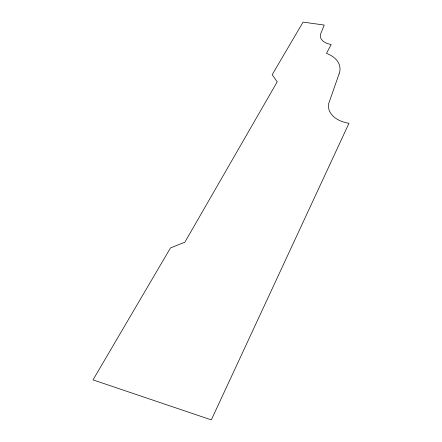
<?xml version="1.0" encoding="UTF-8"?>
<svg xmlns="http://www.w3.org/2000/svg" width="442" height="442" viewBox="0 0 442 442"><rect width="100%" height="100%" fill="white"/><g stroke="black" fill="none" stroke-linecap="round" stroke-linejoin="round"><path stroke-width="0.66" d="M339.08 73.919L328.655 103.655A28.26 18.779 -3.8 0 0 348.981 123.279L211.326 419.9L93.019 379.877L170.468 247.962L184.872 242.177L277.211 81.82L272.173 74.731L303.074 22.1L324.24 25.05L320.693 33.807A16.299 9.835 -5.4 0 0 331.213 44.482L326.467 53.366A31.57 20.028 -6.7 0 1 339.08 73.919"/></g></svg>
